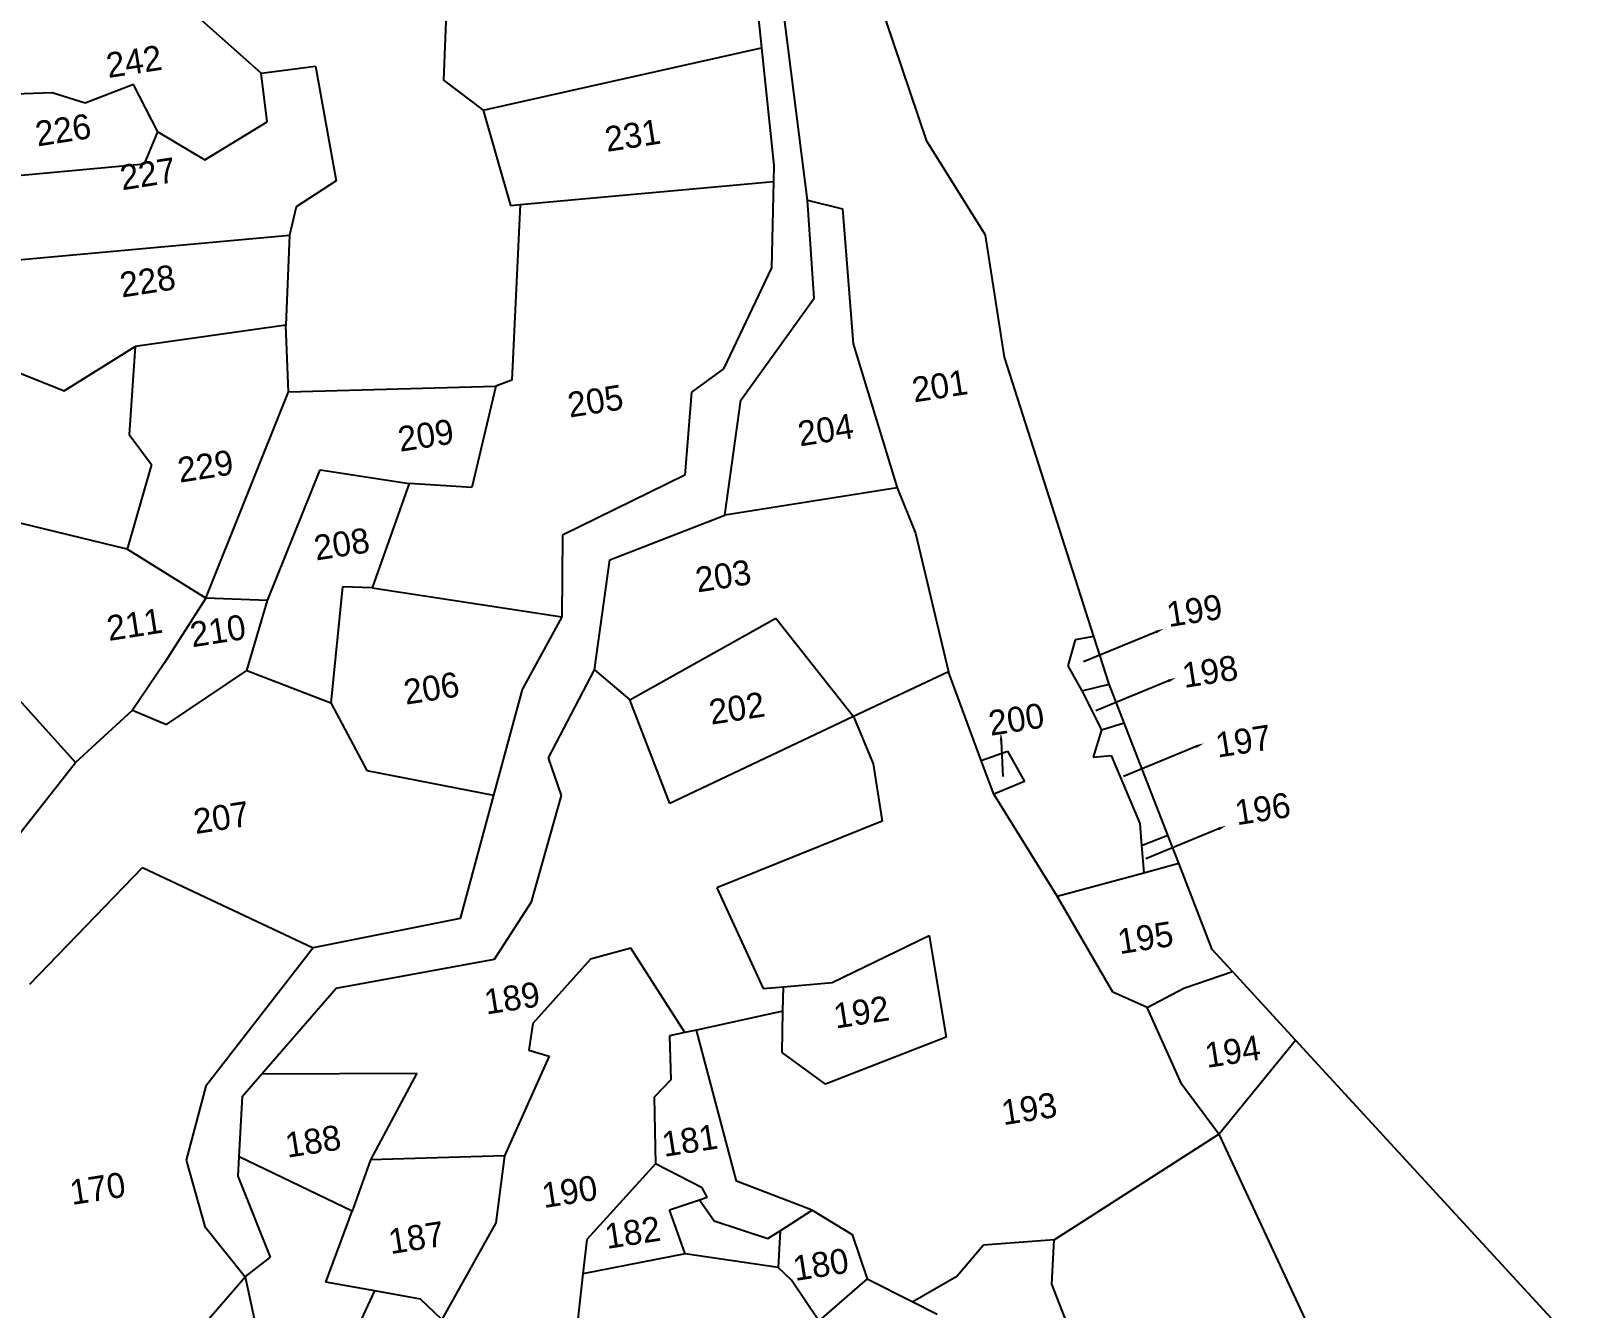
# Model space of a CAD drawing. Header units: metres. Extents: x 288488 to 290462, y 1999122 to 2001536.
# Drawn here: x 289636.4 to 290079.3, y 2000177.1 to 2000542.2 of the extents above; entities that cross this region are included whole.
import ezdxf
from ezdxf.enums import TextEntityAlignment as Align

# ---------------------------------------------------------------- set-up
doc = ezdxf.new("R2010")
doc.units = ezdxf.units.M
doc.header["$MEASUREMENT"] = 0
for name, color, linetype in [('OFF', 1, 'Continuous'), ('POLY_PARCEL', 6, 'Continuous'), ('POLY_WATER', 4, 'Continuous'), ('TEXT_PARCEL', 7, 'Continuous'), ('V_BOUND_LINE', 7, 'Continuous')]:
    doc.layers.add(name, color=color, linetype=linetype)
doc.styles.add('TEXT_MAP', font='')
doc.styles.get('TEXT_MAP').set_extended_font_data('Kruti Dev 050')

msp = doc.modelspace()

# ---------------------------------------------------------------- linework, layer by layer
for p, q in [((289961.59, 2000356.37), (289940.87, 2000347.82)), ((289913.79, 2000339.16), (289914.22, 2000329.02)), ((289969.51, 2000337.61), (289948.79, 2000329.06)), ((289975.9, 2000314.07), (289955.18, 2000305.52))]:
    msp.add_line(p, q)
msp.add_lwpolyline([(289957.98, 2000370.33), (289937.33, 2000361.81)])
for points in [[(289957.82, 2000370.71), (289960.29, 2000371.28), (289958.14, 2000369.94)], [(289961.43, 2000356.74), (289963.83, 2000357.29), (289961.74, 2000355.99)], [(289913.39, 2000339.14), (289913.69, 2000341.58), (289914.19, 2000339.18)], [(289969.36, 2000337.98), (289971.75, 2000338.53), (289969.66, 2000337.23)], [(289975.75, 2000314.44), (289978.14, 2000314.99), (289976.06, 2000313.69)]]:
    msp.add_solid(points)
at = {"layer": 'OFF'}
msp.add_line((289797.5, 2000359.5), (289807.65, 2000350.97), dxfattribs=at)
at = {"layer": 'POLY_PARCEL'}
for p, q in [((289756.04, 2000571.87), (289754.37, 2000528.12)), ((289702.19, 2000530.13), (289684.27, 2000546.02)), ((289765.74, 2000519.54), (289845.3, 2000537.34)), ((289702.19, 2000530.13), (289717.73, 2000532.14)), ((289703.95, 2000516.18), (289702.19, 2000530.13)), ((289717.73, 2000532.14), (289723.65, 2000499.34)), ((289642.5, 2000524.49), (289625.53, 2000523.88)), ((289651.91, 2000521.49), (289642.5, 2000524.49)), ((289665.71, 2000526.89), (289651.91, 2000521.49)), ((289672.69, 2000513.35), (289665.71, 2000526.89)), ((289754.37, 2000528.12), (289765.74, 2000519.54)), ((289686.14, 2000505.29), (289703.95, 2000516.18)), ((289765.74, 2000519.54), (289773.55, 2000492.27)), ((289668.83, 2000504.22), (289672.69, 2000513.35)), ((289672.69, 2000513.35), (289686.14, 2000505.29)), ((289617.14, 2000499.42), (289668.83, 2000504.22)), ((289723.65, 2000499.34), (289712.21, 2000491.88)), ((289776.26, 2000492.52), (289848.71, 2000499.12)), ((289858.43, 2000493.77), (289868.38, 2000491.36)), ((289712.21, 2000491.88), (289710.33, 2000483.74)), ((289773.55, 2000492.27), (289776.26, 2000492.52)), ((289776.26, 2000492.52), (289773.91, 2000442.29)), ((289868.38, 2000491.36), (289871.48, 2000452.68)), ((289624.58, 2000476.04), (289710.33, 2000483.74)), ((289710.33, 2000483.74), (289709.29, 2000458.08)), ((289709.29, 2000458.08), (289666.21, 2000451.94)), ((289710, 2000439.01), (289709.29, 2000458.08)), ((289645.94, 2000439.26), (289666.21, 2000451.94)), ((289666.21, 2000451.94), (289664.47, 2000426.84)), ((289871.48, 2000452.68), (289884.03, 2000411.58)), ((289628.54, 2000446.23), (289645.94, 2000439.26)), ((289710, 2000439.01), (289769.32, 2000440.6)), ((289769.32, 2000440.6), (289762.48, 2000411.7)), ((289773.91, 2000442.29), (289769.32, 2000440.6)), ((289686.43, 2000380.05), (289710, 2000439.01)), ((289664.47, 2000426.84), (289670.89, 2000418.25)), ((289670.89, 2000418.25), (289663.93, 2000394.03)), ((289704.03, 2000379.4), (289719.11, 2000416.73)), ((289719.11, 2000416.73), (289744.5, 2000412.79)), ((289744.5, 2000412.79), (289733.92, 2000382.98)), ((289762.48, 2000411.7), (289744.5, 2000412.79)), ((289884.03, 2000411.58), (289834.74, 2000403.73)), ((289884.03, 2000411.58), (289889.29, 2000398.63)), ((289663.93, 2000394.03), (289626.97, 2000402.95)), ((289889.29, 2000398.63), (289898.7, 2000358.99)), ((289686.43, 2000380.05), (289663.93, 2000394.03)), ((289725.44, 2000383.3), (289722.15, 2000350.06)), ((289733.92, 2000382.98), (289725.44, 2000383.3)), ((289733.92, 2000382.98), (289788.21, 2000374.69)), ((289686.43, 2000380.05), (289674.61, 2000361.5)), ((289704.03, 2000379.4), (289686.43, 2000380.05)), ((289698.13, 2000359.3), (289704.03, 2000379.4)), ((289807.65, 2000350.97), (289849.36, 2000374.29)), ((289849.36, 2000374.29), (289871.54, 2000346.15)), ((289934.91, 2000368.09), (289932.83, 2000360.64)), ((289940.31, 2000369.04), (289934.91, 2000368.09)), ((289674.61, 2000361.5), (289665.45, 2000348)), ((289932.83, 2000360.64), (289936.86, 2000353.5)), ((289675.12, 2000343.87), (289698.13, 2000359.3)), ((289698.13, 2000359.3), (289722.15, 2000350.06)), ((289898.7, 2000358.99), (289871.54, 2000346.15)), ((289908.1, 2000333.59), (289898.7, 2000358.99)), ((289628.66, 2000355.82), (289649.14, 2000333.05)), ((289936.86, 2000353.5), (289944.65, 2000355.48)), ((289936.86, 2000353.5), (289942.47, 2000342.4)), ((289649.14, 2000333.05), (289665.45, 2000348)), ((289665.45, 2000348), (289675.12, 2000343.87)), ((289722.15, 2000350.06), (289732.48, 2000330.79)), ((289819.06, 2000321.35), (289807.65, 2000350.97)), ((289871.54, 2000346.15), (289819.06, 2000321.35)), ((289871.54, 2000346.15), (289877.21, 2000332.66)), ((289942.47, 2000342.4), (289948.95, 2000344.41)), ((289942.47, 2000342.4), (289940.12, 2000334.59)), ((289908.1, 2000333.59), (289915.57, 2000336.27)), ((289915.57, 2000336.27), (289920.48, 2000327.65)), ((289940.12, 2000334.59), (289945.23, 2000335.06)), ((289945.23, 2000335.06), (289953.44, 2000315.63)), ((289620.87, 2000297.06), (289649.14, 2000333.05)), ((289732.48, 2000330.79), (289768.69, 2000323.72)), ((289877.21, 2000332.66), (289879.77, 2000316.23)), ((289911.65, 2000324.01), (289908.1, 2000333.59)), ((289920.48, 2000327.65), (289911.65, 2000324.01)), ((289929.8, 2000294.79), (289911.65, 2000324.01)), ((289879.77, 2000316.23), (289832.53, 2000297.23)), ((289953.44, 2000315.63), (289953.93, 2000309.36)), ((289953.93, 2000309.36), (289961.45, 2000312.25)), ((289953.93, 2000309.36), (289954.56, 2000301.53)), ((289636.07, 2000269.64), (289668.3, 2000303.01)), ((289668.3, 2000303.01), (289717.05, 2000280.06)), ((289954.56, 2000301.53), (289964.56, 2000304.25)), ((289929.8, 2000294.79), (289954.56, 2000301.53)), ((289832.53, 2000297.23), (289845.71, 2000268.4)), ((289945.74, 2000267.36), (289929.8, 2000294.79)), ((289865.51, 2000270.19), (289893.22, 2000283.56)), ((289893.22, 2000283.56), (289898.06, 2000254.54)), ((289796.41, 2000276.87), (289779.85, 2000258.43)), ((289807.92, 2000279.95), (289796.41, 2000276.87)), ((289823.37, 2000255.82), (289807.92, 2000279.95)), ((289965.96, 2000268.56), (289979.91, 2000273.3)), ((289845.71, 2000268.4), (289851.52, 2000268.92)), ((289851.38, 2000262), (289851.52, 2000268.92)), ((289851.52, 2000268.92), (289865.51, 2000270.19)), ((289955.48, 2000263.05), (289965.96, 2000268.56)), ((289955.48, 2000263.05), (289945.74, 2000267.36)), ((289851.38, 2000262), (289826.71, 2000256.56)), ((289851.14, 2000250.15), (289851.38, 2000262)), ((289965.39, 2000240.96), (289955.48, 2000263.05)), ((289779.85, 2000258.43), (289778.77, 2000250.82)), ((289823.37, 2000255.82), (289819, 2000254.86)), ((289819, 2000254.86), (289819.33, 2000242.29)), ((289826.71, 2000256.56), (289823.37, 2000255.82)), ((289838.08, 2000213.34), (289826.71, 2000256.56)), ((289898.06, 2000254.54), (289863.57, 2000241.08)), ((289778.77, 2000250.82), (289784.54, 2000249.13)), ((289863.57, 2000241.08), (289851.14, 2000250.15)), ((289976.02, 2000226.76), (289997.93, 2000253.71)), ((289784.54, 2000249.13), (289771.82, 2000220.61)), ((289702.44, 2000244.04), (289746.77, 2000244.22)), ((289746.77, 2000244.22), (289733.45, 2000219.49)), ((289819.33, 2000242.29), (289814.6, 2000237.34)), ((289814.6, 2000237.34), (289814.97, 2000218.3)), ((289976.02, 2000226.76), (289965.39, 2000240.96)), ((289928.91, 2000196.63), (289976.02, 2000226.76)), ((289976.02, 2000226.76), (290021.25, 2000129.86)), ((289728.29, 2000204.77), (289695.94, 2000220.34)), ((289733.45, 2000219.49), (289728.29, 2000204.77)), ((289771.82, 2000220.61), (289733.45, 2000219.49)), ((289771.82, 2000220.61), (289769.29, 2000201.44)), ((289814.97, 2000218.3), (289795.34, 2000196.65)), ((289828.33, 2000211.5), (289814.97, 2000218.3)), ((289829.72, 2000208.8), (289828.33, 2000211.5)), ((289859.77, 2000205.06), (289838.08, 2000213.34)), ((289818.95, 2000205.18), (289827.52, 2000208.06)), ((289827.52, 2000208.06), (289829.72, 2000208.8)), ((289827.52, 2000208.06), (289831.75, 2000201.99)), ((289720.76, 2000184.5), (289728.29, 2000204.77)), ((289769.29, 2000201.44), (289753.84, 2000173.79)), ((289823.49, 2000192.62), (289818.95, 2000205.18)), ((289831.75, 2000201.99), (289847.11, 2000196.94)), ((289850.64, 2000199.2), (289859.77, 2000205.06)), ((289859.77, 2000205.06), (289871.21, 2000198.1)), ((289847.11, 2000196.94), (289850.64, 2000199.2)), ((289850.64, 2000199.2), (289850.02, 2000188.66)), ((289871.21, 2000198.1), (289875.44, 2000185.49)), ((289795.34, 2000196.65), (289794.22, 2000186.84)), ((289823.49, 2000192.62), (289794.22, 2000186.84)), ((289850.02, 2000188.66), (289823.49, 2000192.62)), ((289908.74, 2000195.11), (289901.07, 2000186.15)), ((289928.91, 2000196.63), (289908.74, 2000195.11)), ((289928.3, 2000183.91), (289928.91, 2000196.63)), ((289853.82, 2000185.04), (289850.02, 2000188.66)), ((289638.65, 2000117.84), (289697.68, 2000186.01)), ((289697.68, 2000186.01), (289705.14, 2000151.24)), ((289734.76, 2000181.98), (289720.76, 2000184.5)), ((289794.22, 2000186.84), (289791.79, 2000165.35)), ((289861.63, 2000173.41), (289853.82, 2000185.04)), ((289875.44, 2000185.49), (289861.63, 2000173.41)), ((289875.44, 2000185.49), (289888.54, 2000178.86)), ((289901.07, 2000186.15), (289888.54, 2000178.86)), ((289968.37, 2000081.61), (289928.3, 2000183.91)), ((289727.4, 2000166.36), (289734.76, 2000181.98)), ((289747.75, 2000179.64), (289734.76, 2000181.98)), ((289753.84, 2000173.79), (289747.75, 2000179.64)), ((289888.54, 2000178.86), (289895.48, 2000175.34))]:
    msp.add_line(p, q, dxfattribs=at)
at = {"layer": 'POLY_WATER'}
for p, q in [((289841.34, 2000575.11), (289845.3, 2000537.34)), ((289858.43, 2000493.77), (289851.41, 2000549.32)), ((289845.3, 2000537.34), (289848.82, 2000503.69)), ((289848.82, 2000503.69), (289848.71, 2000499.12)), ((289848.71, 2000499.12), (289848.11, 2000474.45)), ((289860.37, 2000465.75), (289858.43, 2000493.77)), ((289848.11, 2000474.45), (289834.38, 2000445.61)), ((289839.4, 2000436.6), (289860.37, 2000465.75)), ((289834.38, 2000445.61), (289825.3, 2000438.94)), ((289825.3, 2000438.94), (289823.33, 2000415.16)), ((289834.74, 2000403.73), (289839.4, 2000436.6)), ((289823.33, 2000415.16), (289788.36, 2000397.99)), ((289801.92, 2000390.94), (289834.74, 2000403.73)), ((289788.36, 2000397.99), (289788.21, 2000374.69)), ((289797.5, 2000359.5), (289801.92, 2000390.94)), ((289788.21, 2000374.69), (289776.87, 2000353.91)), ((289784.4, 2000334.41), (289797.5, 2000359.5)), ((289776.87, 2000353.91), (289768.69, 2000323.72)), ((289788.1, 2000323.65), (289784.4, 2000334.41)), ((289768.69, 2000323.72), (289759.13, 2000288.44)), ((289779.49, 2000293.18), (289788.1, 2000323.65)), ((289768.96, 2000276.81), (289779.49, 2000293.18)), ((289759.13, 2000288.44), (289717.05, 2000280.06)), ((289717.05, 2000280.06), (289686.37, 2000240.49)), ((289723.7, 2000268.55), (289768.96, 2000276.81)), ((289702.44, 2000244.04), (289723.7, 2000268.55)), ((289696.93, 2000237.68), (289702.44, 2000244.04)), ((289686.37, 2000240.49), (289680.75, 2000219.39)), ((289695.94, 2000220.34), (289696.93, 2000237.68)), ((289680.75, 2000219.39), (289686.13, 2000200.4)), ((289695.63, 2000214.82), (289695.94, 2000220.34)), ((289704.91, 2000191.59), (289695.63, 2000214.82)), ((289686.13, 2000200.4), (289697.68, 2000186.01)), ((289697.68, 2000186.01), (289704.91, 2000191.59))]:
    msp.add_line(p, q, dxfattribs=at)
at = {"layer": 'V_BOUND_LINE'}
for p, q in [((289892.57, 2000510.62), (289868.52, 2000581.75)), ((289909.32, 2000483.77), (289892.57, 2000510.62)), ((289914.75, 2000448.88), (289909.32, 2000483.77)), ((289940.31, 2000369.04), (289914.75, 2000448.88)), ((289944.65, 2000355.48), (289940.31, 2000369.04)), ((289948.95, 2000344.41), (289944.65, 2000355.48)), ((289961.45, 2000312.25), (289948.95, 2000344.41)), ((289964.56, 2000304.25), (289961.45, 2000312.25)), ((289974.14, 2000279.57), (289964.56, 2000304.25)), ((289979.91, 2000273.3), (289974.14, 2000279.57)), ((289997.93, 2000253.71), (289979.91, 2000273.3)), ((290079.27, 2000165.26), (289997.93, 2000253.71))]:
    msp.add_line(p, q, dxfattribs=at)

# ---------------------------------------------------------------- texts
at = {"layer": 'TEXT_PARCEL', "style": 'TEXT_MAP'}
for s, p in [('242', (289665.84, 2000533.5)), ('226', (289645.6, 2000513.89)), ('231', (289808.41, 2000512.34)), ('227', (289669.81, 2000501.41)), ('228', (289669.74, 2000470.7)), ('201', (289896.22, 2000440.72)), ('205', (289797.75, 2000436.39)), ('204', (289863.58, 2000428.15)), ('209', (289749.28, 2000426.61)), ('229', (289686.27, 2000417.78)), ('208', (289725.24, 2000395.52)), ('203', (289834.31, 2000386.4)), ('199', (289969.02, 2000376.5)), ('211', (289666.01, 2000372.58)), ('210', (289689.84, 2000370.72)), ('198', (289973.46, 2000359.09)), ('206', (289750.89, 2000354.31)), ('202', (289838.21, 2000348.59)), ('200', (289918.1, 2000345.42)), ('197', (289983, 2000339.18)), ('207', (289690.82, 2000317.33)), ('196', (289988.52, 2000319.85)), ('195', (289954.99, 2000282.99)), ('189', (289773.93, 2000265.74)), ('192', (289873.79, 2000261.72)), ('194', (289979.94, 2000250.48)), ('193', (289921.76, 2000234.11)), ('188', (289717.04, 2000224.8)), ('181', (289824.73, 2000225.05)), ('170', (289655.45, 2000211.3)), ('190', (289790.37, 2000210.42)), ('187', (289746.55, 2000197.25)), ('182', (289808.4, 2000198.73)), ('180', (289862.19, 2000189.57))]:
    msp.add_text(s, height=7.142, rotation=8.8469, dxfattribs=at).set_placement(p, align=Align.MIDDLE)

doc.saveas('drawing.dxf')
